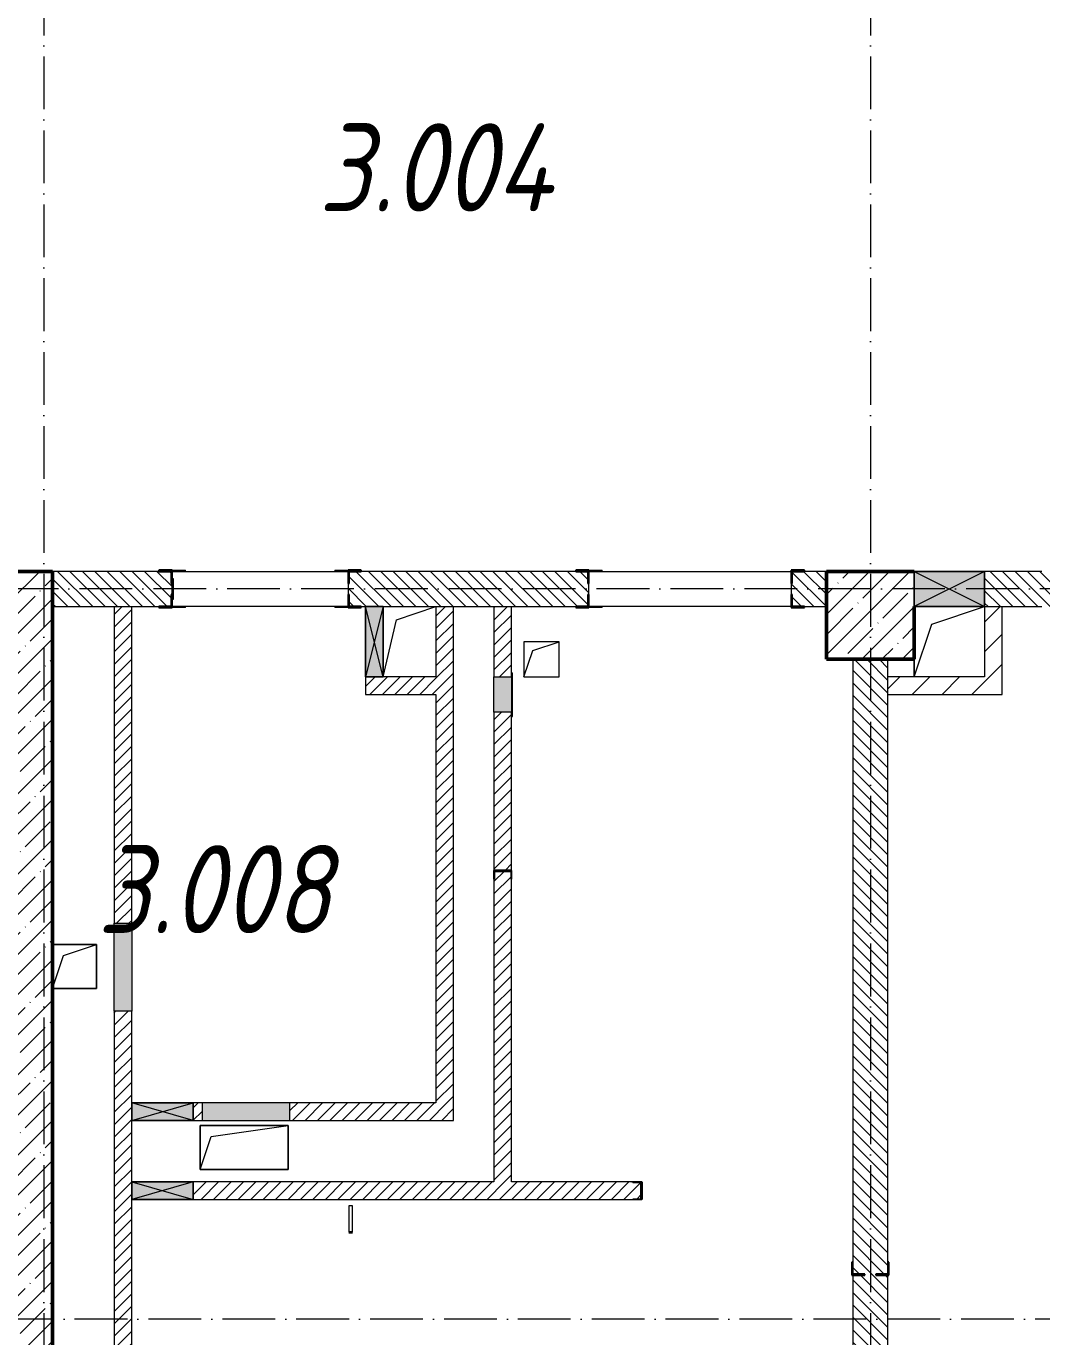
# Model space of a CAD drawing. Header units: millimetres. Extents: x 2294 to 908349, y -83289 to 219220.
# Drawn here: x 178734 to 184509, y 64856 to 72304 of the extents above; entities that cross this region are included whole.
import ezdxf

# ---------------------------------------------------------------- set-up
doc = ezdxf.new("R2010")
doc.units = ezdxf.units.MM
doc.linetypes.add('50_200_ШТРИХ_1Т_ш5_п1_п1_', pattern=[700, 500, -100, 0, -100])
for name, color, linetype, lineweight in [('A-DETL-GENF-OTLN', 7, 'Continuous', 9), ('A-DOOR-OPNG-MCUT', 7, 'Continuous', 35), ('A-FLOR-____-OTLN', 7, 'Continuous', 9), ('A-GENM-____-MCUT', 7, 'Continuous', 25), ('A-GENM-____-OTLN', 7, 'Continuous', 9), ('A-GENM-____-OTLN-1', 7, 'Continuous', 25), ('A-GLAZ-____-OTLN', 7, 'Continuous', 9), ('A-WALL-____-MCUT', 7, 'Continuous', 13), ('A-WALL-____-MCUT-2', 7, 'Continuous', 50), ('A-WALL-____-PATT-1', 7, 'Continuous', 9), ('A-WALL-FNSH-MCUT-1', 7, 'Continuous', 9), ('I-WALL-____-OTLN', 7, 'Continuous', 9), ('S-COLS-____-MCUT', 7, 'Continuous', 50), ('S-COLS-____-OTLN', 7, 'Continuous', 9), ('S-GRID-____-OTLN-1', 7, '50_200_ШТРИХ_1Т_ш5_п1_п1_', 9), ('Марки помещений', 7, 'Continuous', 9)]:
    doc.layers.add(name, color=color, linetype=linetype, lineweight=lineweight)
doc.layers.add('A-DOOR-____-OTLN-1', color=7, linetype='Continuous', lineweight=9, true_color=0xffffff)
doc.layers.add('A-GLAZ-____-OTLN-1', color=7, linetype='Continuous', lineweight=9, true_color=0xc0c0c0)
doc.styles.add('ISOCPEUR_I_2', font='isocpeui.ttf', dxfattribs={"width": 0.85, "height": 2.3})
pattern_1 = [(135, (165583.507, 6025.276), (-35.35534, -35.35534), [])]
pattern_2 = [(45, (165583.507, 6025.276), (-35.35534, 35.35534), [])]
pattern_3 = [(45, (165583.51, 6025.28), (-84.85281, 84.85281), [])]

# ---------------------------------------------------------------- blocks, each defined once
blk = doc.blocks.new('3osi')
at = {"layer": 'S-GRID-____-OTLN-1', "color": 251, "ltscale": 0.6, "true_color": 0x636466}
for p, q in [((178833.5, 96918.1), (178833.5, 58916.9)), ((183533.5, 96918.1), (183533.5, 58916.9)), ((269657.9, 69106.3), (160914.7, 69106.3)), ((241063.5, 64956.3), (160914.7, 64956.3))]:
    blk.add_line(p, q, dxfattribs=at)
blk = doc.blocks.new('BSC_Колонна _Прямоугольная - 500х500-V31-АР1_План отверстий 3 этажа в осях 1-64_Ю-ЯЯ')
at = {"layer": 'S-COLS-____-OTLN'}
h = blk.add_hatch(dxfattribs=at)
h.set_pattern_fill('FP_38', color=256, style=0, pattern_type=2)
h.set_pattern_definition([(45, (-17950, -62931.04), (-114.04925, 114.04925), []), (45, (-17835.95, -62931.04), (-114.04925, 114.04925), [201.613, -40.323, 3.353, -36.97])])
h.paths.add_polyline_path([(-250, -250), (250, -250), (250, 250), (-250, 250), (-250, 50)], flags=0)
at = {"layer": 'S-COLS-____-MCUT'}
for p, q in [((250, 250), (-250, 250)), ((-250, 250), (-250, -250)), ((250, -250), (250, 50)), ((-250, -250), (250, -250))]:
    blk.add_line(p, q, dxfattribs=at)
blk = doc.blocks.new('DOR_ДУ_распашная__1Ст_Прямоугольная_ШЕР - Вн_650х2100h_Кабинки С_у-18405741-АР1_План отверстий 3 этажа в осях 1-64_Ю-ЯЯ')
at = {"layer": 'A-DOOR-OPNG-MCUT'}
for p, q in [((-325, -10), (-325, 10)), ((325, 10), (325, -10))]:
    blk.add_line(p, q, dxfattribs=at)
blk = doc.blocks.new('154_Стойка_СКБ_Уголок - СМ-2180_200-28268025-АР1_План отверстий 3 этажа в осях 1-64_Ю-ЯЯ')
at = {"layer": 'A-GENM-____-MCUT'}
for p, q in [((125, 156), (125, 81)), ((200, 156), (125, 156)), ((131, 81), (131, 150)), ((131, 150), (200, 150)), ((200, 150), (200, 156)), ((125, 81), (131, 81)), ((131, 19), (125, 19)), ((125, 19), (125, -56)), ((131, -50), (131, 19)), ((125, -56), (200, -56)), ((200, -50), (131, -50)), ((200, -56), (200, -50))]:
    blk.add_line(p, q, dxfattribs=at)
blk = doc.blocks.new('Стойка_Влож_Уголок_Опорный - Уголок-28213941-АР1_План отверстий 3 этажа в осях 1-64_Ю-ЯЯ')
at = {"layer": 'A-GENM-____-OTLN'}
for p, q in [((-212, -6), (-212, 0)), ((0, 0), (0, -6)), ((-212, -75), (-212, -6)), ((-212, -6), (-206, -6)), ((-6, -6), (0, -6)), ((0, -6), (0, -75)), ((-212, -75), (-206, -75)), ((-6, -75), (0, -75))]:
    blk.add_line(p, q, dxfattribs=at)
blk = doc.blocks.new('Стойка_Влож_Полоса боковая - Полоса-28213942-АР1_План отверстий 3 этажа в осях 1-64_Ю-ЯЯ')
at = {"layer": 'A-GENM-____-OTLN'}
for p, q in [((-5, 60), (0, 60)), ((-5, -60), (-5, 60)), ((0, -60), (-5, -60))]:
    blk.add_line(p, q, dxfattribs=at)
blk = doc.blocks.new('Фахверк_СКБ_Уголок - 200_3960_зеркало-28268689-АР1_План отверстий 3 этажа в осях 1-64_Ю-ЯЯ')
at = {"layer": 'A-GENM-____-MCUT'}
for p, q in [((200, 156), (125, 156)), ((125, 156), (125, 81)), ((131, 81), (131, 150)), ((131, 150), (200, 150)), ((200, 150), (200, 156)), ((125, 81), (131, 81)), ((131, 19), (125, 19)), ((125, 19), (125, -56)), ((131, -50), (131, 19)), ((125, -56), (200, -56)), ((200, -50), (131, -50)), ((200, -56), (200, -50))]:
    blk.add_line(p, q, dxfattribs=at)
blk = doc.blocks.new('Фахверк_СКБ_Уголок - 200_3550-28187522-АР1_План отверстий 3 этажа в осях 1-64_Ю-ЯЯ')
at = {"layer": 'A-GENM-____-MCUT'}
for p, q in [((125, 156), (50, 156)), ((50, 156), (50, 150)), ((50, 150), (119, 150)), ((119, 150), (119, 81)), ((125, 81), (125, 156)), ((119, 81), (125, 81)), ((125, 19), (119, 19)), ((119, 19), (119, -50)), ((125, -56), (125, 19)), ((119, -50), (50, -50)), ((50, -50), (50, -56)), ((50, -56), (125, -56))]:
    blk.add_line(p, q, dxfattribs=at)
blk = doc.blocks.new('154_Фахверк_СКБ_Швеллер - Тип_100_3960-28336563-АР1_План отверстий 3 этажа в осях 1-64_Ю-ЯЯ')
at = {"layer": 'A-GENM-____-MCUT'}
for p, q in [((125, 50), (175, 50)), ((125, -50), (125, 50)), ((128, 47), (128, -47)), ((175, 47), (128, 47)), ((175, 50), (175, 47)), ((175, -50), (125, -50)), ((128, -47), (175, -47)), ((175, -47), (175, -50))]:
    blk.add_line(p, q, dxfattribs=at)
blk = doc.blocks.new('154_Фахверк_СКБ_Швеллер - Тип_100_3960-28737914-АР1_План отверстий 3 этажа в осях 1-64_Ю-ЯЯ')
at = {"layer": 'A-GENM-____-MCUT'}
for p, q in [((175, 50), (125, 50)), ((125, 50), (125, -50)), ((128, 47), (175, 47)), ((128, -47), (128, 47)), ((175, 47), (175, 50)), ((125, -50), (175, -50)), ((175, -47), (128, -47)), ((175, -50), (175, -47))]:
    blk.add_line(p, q, dxfattribs=at)
blk = doc.blocks.new('AR_Отверстие Ниша - Лючок-32402626-АР1_План отверстий 3 этажа в осях 1-64_Ю-ЯЯ')
at = {"layer": 'A-GLAZ-____-OTLN'}
blk.add_hatch(color=256, dxfattribs=at).paths.add_polyline_path([(100, 50), (-100, 50), (-100, -50), (100, -50), (100, 33.2)], flags=0)
for p, q in [((-100, 50), (100, 50)), ((-100, -50), (-100, 50)), ((100, 50), (100, -50)), ((100, -50), (-100, -50))]:
    blk.add_line(p, q, dxfattribs=at)
blk = doc.blocks.new('Л_Общий_Лючок - Лючок-29753268-АР1_План отверстий 3 этажа в осях 1-64_Ю-ЯЯ')
at = {"layer": 'A-GLAZ-____-OTLN-1'}
blk.add_hatch(color=256, dxfattribs=at).paths.add_polyline_path([(-24, -6), (224, -6), (224, 0), (-24, 0)], flags=0)
at = {"layer": 'A-GLAZ-____-OTLN'}
for p, q in [((-24, 0), (-24, -6)), ((224, 0), (224, -6)), ((-24, -6), (224, -6))]:
    blk.add_line(p, q, dxfattribs=at)
blk = doc.blocks.new('AR_Отверстие Ниша - Лючок-32402650-АР1_План отверстий 3 этажа в осях 1-64_Ю-ЯЯ')
at = {"layer": 'A-GLAZ-____-OTLN'}
blk.add_hatch(color=256, dxfattribs=at).paths.add_polyline_path([(-250, 50), (-250, -50), (250, -50), (250, 50)], flags=0)
for p, q in [((250, 50), (-250, 50)), ((-250, 50), (-250, -50)), ((250, -50), (250, 50)), ((-250, -50), (250, -50))]:
    blk.add_line(p, q, dxfattribs=at)
blk = doc.blocks.new('AR_Отверстие Ниша - Лючок-32402598-АР1_План отверстий 3 этажа в осях 1-64_Ю-ЯЯ')
at = {"layer": 'A-GLAZ-____-OTLN'}
blk.add_hatch(color=256, dxfattribs=at).paths.add_polyline_path([(250, 50), (-250, 50), (-250, -50), (250, -50)], flags=0)
for p, q in [((-250, 50), (250, 50)), ((-250, -50), (-250, 50)), ((250, 50), (250, -50)), ((250, -50), (-250, -50))]:
    blk.add_line(p, q, dxfattribs=at)
blk = doc.blocks.new('AR_Отверстие прямоугольное _в плите_ - AR_Отверстие прямоугольное _в плите_-30458064-АР1_План отверстий 3 этажа в осях 1-64_Ю-ЯЯ')
at = {"layer": 'A-GENM-____-OTLN'}
for p, q in [((125, 125), (-125, 125)), ((-62.5, 62.5), (125, 125)), ((125, -125), (125, 125)), ((-125, -125), (-62.5, 62.5)), ((-125, -125), (125, -125))]:
    blk.add_line(p, q, dxfattribs=at)
blk = doc.blocks.new('AR_Отверстие прямоугольное _в плите_ - AR_Отверстие прямоугольное _в плите_-30459257-АР1_План отверстий 3 этажа в осях 1-64_Ю-ЯЯ')
at = {"layer": 'A-GENM-____-OTLN'}
for p, q in [((250, 125), (-250, 125)), ((-250, 125), (-250, -125)), ((-187.5, 62.5), (250, 125)), ((250, -125), (250, 125)), ((-250, -125), (-187.5, 62.5)), ((-250, -125), (250, -125))]:
    blk.add_line(p, q, dxfattribs=at)
blk = doc.blocks.new('AR_Отверстие прямоугольное _в плите_ - AR_Отверстие прямоугольное _в плите_-30459207-АР1_План отверстий 3 этажа в осях 1-64_Ю-ЯЯ')
at = {"layer": 'A-GENM-____-OTLN'}
for p, q in [((100, 100), (-100, 100)), ((-100, 100), (-100, -100)), ((-50, 50), (100, 100)), ((100, -100), (100, 100)), ((-100, -100), (-50, 50)), ((-100, -100), (100, -100))]:
    blk.add_line(p, q, dxfattribs=at)
blk = doc.blocks.new('AR_Отверстие прямоугольное _в плите_ - AR_Отверстие прямоугольное _в плите_-30459211-АР1_План отверстий 3 этажа в осях 1-64_Ю-ЯЯ')
at = {"layer": 'A-GENM-____-OTLN'}
for p, q in [((-100, 100), (200, 200)), ((-200, -200), (-100, 100)), ((-200, -100), (-200, -200))]:
    blk.add_line(p, q, dxfattribs=at)
blk = doc.blocks.new('AR_Отверстие прямоугольное _в плите_ - AR_Отверстие прямоугольное _в плите_-30552629-АР1_План отверстий 3 этажа в осях 1-64_Ю-ЯЯ')
at = {"layer": 'A-GENM-____-OTLN'}
for p, q in [((-75, 125), (150, 200)), ((-150, -200), (-75, 125))]:
    blk.add_line(p, q, dxfattribs=at)
blk = doc.blocks.new('AR_Отверстие прямоугольное _в стене__БезПР - AR_Отверстие прямоугольное _в стене__БезПР-36788626-АР1_План отверстий 3 этажа в осях 1-64_Ю-ЯЯ')
at = {"layer": 'A-GLAZ-____-OTLN'}
blk.add_hatch(color=256, dxfattribs=at).paths.add_polyline_path([(200, -50), (200, 50), (-200, 50), (-200, -50)], flags=0)
at = {"layer": 'A-DETL-GENF-OTLN'}
for p, q in [((-200, -50), (-200, 50)), ((-200, 50), (200, 50)), ((200, 50), (-200, -50)), ((-200, 50), (200, -50)), ((200, 50), (-200, 50)), ((-200, 50), (-200, -50)), ((200, 50), (200, -50)), ((200, -50), (200, 50)), ((200, -50), (-200, -50)), ((-200, -50), (200, -50))]:
    blk.add_line(p, q, dxfattribs=at)
at = {"layer": 'A-GLAZ-____-OTLN'}
blk.add_line((200, 50), (-200, 50), dxfattribs=at)
blk = doc.blocks.new('AR_Отверстие прямоугольное _в стене__БезПР - AR_Отверстие прямоугольное _в стене__БезПР-36428632-АР1_План отверстий 3 этажа в осях 1-64_Ю-ЯЯ')
at = {"layer": 'A-GLAZ-____-OTLN'}
blk.add_hatch(color=256, dxfattribs=at).paths.add_polyline_path([(200, -100), (200, 100), (-200, 100), (-200, -100)], flags=0)
at = {"layer": 'A-DETL-GENF-OTLN'}
for p, q in [((-200, -100), (-200, 100)), ((-200, 100), (200, 100)), ((200, 100), (-200, -100)), ((-200, 100), (200, -100)), ((200, 100), (-200, 100)), ((-200, 100), (-200, -100)), ((200, 100), (200, -100)), ((200, -100), (200, 100)), ((200, -100), (-200, -100)), ((-200, -100), (200, -100))]:
    blk.add_line(p, q, dxfattribs=at)
at = {"layer": 'A-GLAZ-____-OTLN'}
blk.add_line((200, 100), (-200, 100), dxfattribs=at)
blk = doc.blocks.new('AR_Отверстие прямоугольное _в стене__БезПР - AR_Отверстие прямоугольное _в стене__БезПР-36427791-АР1_План отверстий 3 этажа в осях 1-64_Ю-ЯЯ')
at = {"layer": 'A-GLAZ-____-OTLN'}
blk.add_hatch(color=256, dxfattribs=at).paths.add_polyline_path([(175, -50), (175, 50), (-175, 50), (-175, -50)], flags=0)
at = {"layer": 'A-DETL-GENF-OTLN'}
for p, q in [((-175, -50), (-175, 50)), ((-175, 50), (175, 50)), ((175, 50), (-175, -50)), ((-175, 50), (175, -50)), ((175, 50), (-175, 50)), ((-175, 50), (-175, -50)), ((175, 50), (175, -50)), ((175, -50), (175, 50)), ((175, -50), (-175, -50)), ((-175, -50), (175, -50))]:
    blk.add_line(p, q, dxfattribs=at)
at = {"layer": 'A-GLAZ-____-OTLN'}
blk.add_line((175, 50), (-175, 50), dxfattribs=at)
blk = doc.blocks.new('3floor')
at = {"layer": 'A-WALL-____-PATT-1'}
h = blk.add_hatch(dxfattribs=at)
h.set_pattern_fill('FP_12', color=256, style=0, pattern_type=2)
h.set_pattern_definition([(45, (165583.5, 6025.28), (-114.04925, 114.04925), []), (45, (165697.56, 6025.28), (-114.04925, 114.04925), [201.612, -40.322, 3.353, -36.97])])
h.paths.add_polyline_path([(178633.5, 61706.3), (178883.5, 61706.3), (178883.5, 69206.3), (178633.5, 69206.3), (178633.5, 63248.7)], flags=0)
h = blk.add_hatch(dxfattribs=at)
h.set_pattern_fill('FP_9', color=256, style=0, pattern_type=2)
h.set_pattern_definition(pattern_1)
h.paths.add_polyline_path([(183283.5, 69006.3), (183283.5, 69206.3), (183089.5, 69206.3), (183089.5, 69137.3), (183083.5, 69137.3), (183083.5, 69075.3), (183089.5, 69075.3), (183089.5, 69006.3), (183244.1, 69006.3)], flags=0)
h.paths.add_polyline_path([(179488.5, 69006.3), (179557.5, 69006.3), (179557.5, 69075.3), (179563.5, 69075.3), (179563.5, 69137.3), (179557.5, 69137.3), (179557.5, 69206.3), (178883.5, 69206.3), (178883.5, 69006.3)], flags=0)
h.paths.add_polyline_path([(180569.5, 69006.3), (181927.5, 69006.3), (181927.5, 69075.3), (181933.5, 69075.3), (181933.5, 69137.3), (181927.5, 69137.3), (181927.5, 69206.3), (180569.5, 69206.3), (180569.5, 69137.3), (180563.5, 69137.3), (180563.5, 69075.3), (180569.5, 69075.3)], flags=0)
h = blk.add_hatch(dxfattribs=at)
h.set_pattern_fill('FP_9', color=256, style=0, pattern_type=2)
h.set_pattern_definition(pattern_1)
h.paths.add_polyline_path([(184508.5, 69006.3), (184577.5, 69006.3), (184577.5, 69075.3), (184583.5, 69075.3), (184583.5, 69137.3), (184577.5, 69137.3), (184577.5, 69206.3), (184183.5, 69206.3), (184183.5, 69006.3)], flags=0)
h = blk.add_hatch(dxfattribs=at)
h.set_pattern_fill('FP_8', color=256, style=0, pattern_type=2)
h.set_pattern_definition(pattern_2)
h.paths.add_polyline_path([(179233.5, 61456.3), (179333.5, 61456.3), (179333.5, 62066.3), (179233.5, 62066.3)], flags=0)
h.paths.add_polyline_path([(179333.5, 62466.3), (179333.5, 63486.3), (179330.5, 63486.3), (179330.5, 63533.3), (179236.5, 63533.3), (179236.5, 63486.3), (179233.5, 63486.3), (179233.5, 62466.3), (179257.7, 62466.3)], flags=0)
h.paths.add_polyline_path([(179330.5, 63536.3), (179333.5, 63536.3), (179333.5, 64026.3), (179233.5, 64026.3), (179233.5, 63536.3), (179283.3, 63536.3)], flags=0)
h.paths.add_polyline_path([(179333.5, 64326.3), (179333.5, 66706.3), (179233.5, 66706.3), (179233.5, 64326.3), (179302.2, 64326.3)], flags=0)
h.paths.add_polyline_path([(179233.5, 67206.3), (179333.5, 67206.3), (179333.5, 69006.3), (179233.5, 69006.3)], flags=0)
h = blk.add_hatch(dxfattribs=at)
h.set_pattern_fill('FP_8', color=256, style=0, pattern_type=2)
h.set_pattern_definition(pattern_2)
h.paths.add_polyline_path([(181063.5, 66186.3), (181163.5, 66186.3), (181163.5, 69006.3), (181063.5, 69006.3), (181063.5, 66477.7)], flags=0)
h = blk.add_hatch(dxfattribs=at)
h.set_pattern_fill('FP_8', color=256, style=0, pattern_type=2)
h.set_pattern_definition(pattern_2)
h.paths.add_polyline_path([(181476.7, 65736.3), (181493.5, 65736.3), (181493.5, 67456.3), (181490.5, 67456.3), (181490.5, 67503.3), (181396.5, 67503.3), (181396.5, 67456.3), (181393.5, 67456.3), (181393.5, 65736.3)], flags=0)
h.paths.add_polyline_path([(181476.7, 67506.3), (181493.5, 67506.3), (181493.5, 68406.3), (181393.5, 68406.3), (181393.5, 67506.3), (181396.5, 67506.3)], flags=0)
h.paths.add_polyline_path([(181493.5, 68606.3), (181493.5, 69006.3), (181393.5, 69006.3), (181393.5, 68606.3), (181476.7, 68606.3)], flags=0)
h = blk.add_hatch(dxfattribs=at)
h.set_pattern_fill('FP_7', color=256, style=0, pattern_type=2)
h.set_pattern_definition(pattern_3)
h.paths.add_polyline_path([(184283.5, 68506.3), (184283.5, 69006.3), (184183.5, 69006.3), (184183.5, 68506.3)], flags=0)
h = blk.add_hatch(dxfattribs=at)
h.set_pattern_fill('FP_9', color=256, style=0, pattern_type=2)
h.set_pattern_definition(pattern_1)
h.paths.add_polyline_path([(183433.5, 61706.3), (183633.5, 61706.3), (183633.5, 65206.3), (183564.5, 65206.3), (183564.5, 65212.3), (183633.5, 65212.3), (183633.5, 68706.3), (183433.5, 68706.3), (183433.5, 65212.3), (183502.5, 65212.3), (183502.5, 65206.3), (183433.5, 65206.3), (183433.5, 63248.7)], flags=0)
h = blk.add_hatch(dxfattribs=at)
h.set_pattern_fill('FP_8', color=256, style=0, pattern_type=2)
h.set_pattern_definition(pattern_2)
h.paths.add_polyline_path([(180763.5, 68506.3), (180763.5, 68606.3), (180663.5, 68606.3), (180663.5, 68506.3)], flags=0)
h = blk.add_hatch(dxfattribs=at)
h.set_pattern_fill('FP_8', color=256, style=0, pattern_type=2)
h.set_pattern_definition(pattern_2)
h.paths.add_polyline_path([(181063.5, 68506.3), (181063.5, 68606.3), (180763.5, 68606.3), (180763.5, 68506.3)], flags=0)
h = blk.add_hatch(dxfattribs=at)
h.set_pattern_fill('FP_7', color=256, style=0, pattern_type=2)
h.set_pattern_definition(pattern_3)
h.paths.add_polyline_path([(184183.5, 68506.3), (184183.5, 68606.3), (183633.5, 68606.3), (183633.5, 68506.3)], flags=0)
h = blk.add_hatch(dxfattribs=at)
h.set_pattern_fill('FP_8', color=256, style=0, pattern_type=2)
h.set_pattern_definition(pattern_2)
h.paths.add_polyline_path([(179709.2, 66086.3), (179733.5, 66086.3), (179733.5, 66186.3), (179683.5, 66186.3), (179683.5, 66086.3)], flags=0)
h.paths.add_polyline_path([(180233.5, 66086.3), (181163.5, 66086.3), (181163.5, 66186.3), (180233.5, 66186.3), (180233.5, 66138.3)], flags=0)
h = blk.add_hatch(dxfattribs=at)
h.set_pattern_fill('FP_8', color=256, style=0, pattern_type=2)
h.set_pattern_definition(pattern_2)
h.paths.add_polyline_path([(179709.2, 65636.3), (182183.5, 65636.3), (182183.5, 65639.3), (182230.5, 65639.3), (182230.5, 65733.3), (182183.5, 65733.3), (182183.5, 65736.3), (179683.5, 65736.3), (179683.5, 65636.3)], flags=0)
at = {"layer": 'A-FLOR-____-OTLN'}
for p, q in [((183783.5, 68606.3), (183783.5, 68706.3)), ((178883.5, 67086.3), (179133.5, 67086.3)), ((179133.5, 67086.3), (179133.5, 66836.3)), ((179133.5, 66836.3), (178883.5, 66836.3)), ((179723.5, 66056.3), (180223.5, 66056.3)), ((179723.5, 65806.3), (179723.5, 66056.3)), ((180223.5, 66056.3), (180223.5, 65806.3)), ((180223.5, 65806.3), (179723.5, 65806.3))]:
    blk.add_line(p, q, dxfattribs=at)
at = {"layer": 'A-WALL-____-MCUT'}
for p, q in [((179488.5, 69206.3), (178883.5, 69206.3)), ((181858.5, 69206.3), (180638.5, 69206.3)), ((183283.5, 69206.3), (183158.5, 69206.3)), ((184508.5, 69206.3), (184183.5, 69206.3)), ((179563.5, 69075.3), (179563.5, 69137.3)), ((180563.5, 69137.3), (180563.5, 69075.3)), ((181933.5, 69075.3), (181933.5, 69137.3)), ((183083.5, 69137.3), (183083.5, 69075.3)), ((178883.5, 69006.3), (179488.5, 69006.3)), ((180638.5, 69006.3), (180663.5, 69006.3)), ((180763.5, 69006.3), (181858.5, 69006.3)), ((183158.5, 69006.3), (183283.5, 69006.3)), ((184183.5, 69006.3), (184508.5, 69006.3)), ((183433.5, 68706.3), (183433.5, 65281.3)), ((183633.5, 65281.3), (183633.5, 68706.3)), ((183433.5, 65206.3), (183433.5, 61706.3)), ((183633.5, 61706.3), (183633.5, 65206.3))]:
    blk.add_line(p, q, dxfattribs=at)
at = {"layer": 'A-WALL-____-MCUT-2'}
for p, q in [((178883.5, 69206.3), (178433.5, 69206.3)), ((178883.5, 61706.3), (178883.5, 69206.3))]:
    blk.add_line(p, q, dxfattribs=at)
at = {"layer": 'A-WALL-FNSH-MCUT-1'}
for p, q in [((179233.5, 69006.3), (179233.5, 67206.3)), ((179333.5, 67206.3), (179333.5, 69006.3)), ((181063.5, 69006.3), (181063.5, 68606.3)), ((181163.5, 66086.3), (181163.5, 69006.3)), ((181393.5, 69006.3), (181393.5, 68606.3)), ((181493.5, 68606.3), (181493.5, 69006.3)), ((184183.5, 69006.3), (184183.5, 68606.3)), ((184283.5, 68506.3), (184283.5, 69006.3)), ((180663.5, 68606.3), (180663.5, 68506.3)), ((181063.5, 68606.3), (180763.5, 68606.3)), ((184183.5, 68606.3), (183633.5, 68606.3)), ((180663.5, 68506.3), (181063.5, 68506.3)), ((181063.5, 68506.3), (181063.5, 66186.3)), ((183633.5, 68506.3), (184283.5, 68506.3)), ((181393.5, 68406.3), (181393.5, 67506.3)), ((181493.5, 67506.3), (181493.5, 68406.3)), ((181393.5, 67456.3), (181393.5, 65736.3)), ((181493.5, 65736.3), (181493.5, 67456.3)), ((179233.5, 66706.3), (179233.5, 64326.3)), ((179333.5, 66186.3), (179333.5, 66706.3)), ((179733.5, 66186.3), (179683.5, 66186.3)), ((181063.5, 66186.3), (180233.5, 66186.3)), ((179333.5, 65736.3), (179333.5, 66086.3)), ((179683.5, 66086.3), (179733.5, 66086.3)), ((180233.5, 66086.3), (181163.5, 66086.3)), ((181393.5, 65736.3), (179683.5, 65736.3)), ((182183.5, 65736.3), (181493.5, 65736.3)), ((179333.5, 64326.3), (179333.5, 65636.3)), ((179683.5, 65636.3), (182183.5, 65636.3)), ((180588.5, 65601.3), (180568.5, 65601.3)), ((180568.5, 65601.3), (180568.5, 65451.3)), ((180588.5, 65451.3), (180588.5, 65601.3))]:
    blk.add_line(p, q, dxfattribs=at)
at = {"layer": 'I-WALL-____-OTLN'}
for p, q in [((179563.5, 69206.3), (180563.5, 69206.3)), ((181933.5, 69206.3), (183083.5, 69206.3)), ((180563.5, 69006.3), (179563.5, 69006.3)), ((183083.5, 69006.3), (181933.5, 69006.3))]:
    blk.add_line(p, q, dxfattribs=at)
at = {"layer": 'A-DOOR-____-OTLN-1', "rotation": 90.00000000000007}
blk.add_blockref('DOR_ДУ_распашная__1Ст_Прямоугольная_ШЕР - Вн_650х2100h_Кабинки С_у-18405741-АР1_План отверстий 3 этажа в осях 1-64_Ю-ЯЯ', (180578.5, 65126.3), dxfattribs=at)
at = {"layer": 'A-GENM-____-OTLN'}
for name, p, rotation in [('Стойка_Влож_Уголок_Опорный - Уголок-28213941-АР1_План отверстий 3 этажа в осях 1-64_Ю-ЯЯ', (179563.5, 69212.3), 89.99999999999955), ('Стойка_Влож_Уголок_Опорный - Уголок-28213941-АР1_План отверстий 3 этажа в осях 1-64_Ю-ЯЯ', (180563.5, 69000.3), 269.9999999999995), ('Стойка_Влож_Уголок_Опорный - Уголок-28213941-АР1_План отверстий 3 этажа в осях 1-64_Ю-ЯЯ', (181933.5, 69212.3), 89.99999999999955), ('Стойка_Влож_Полоса боковая - Полоса-28213942-АР1_План отверстий 3 этажа в осях 1-64_Ю-ЯЯ', (179563.5, 69106.3), 180)]:
    blk.add_blockref(name, p, dxfattribs=dict(at, rotation=rotation))
for name, p in [('AR_Отверстие прямоугольное _в плите_ - AR_Отверстие прямоугольное _в плите_-30552629-АР1_План отверстий 3 этажа в осях 1-64_Ю-ЯЯ', (180913.5, 68806.3)), ('AR_Отверстие прямоугольное _в плите_ - AR_Отверстие прямоугольное _в плите_-30459211-АР1_План отверстий 3 этажа в осях 1-64_Ю-ЯЯ', (183983.5, 68806.3)), ('AR_Отверстие прямоугольное _в плите_ - AR_Отверстие прямоугольное _в плите_-30459207-АР1_План отверстий 3 этажа в осях 1-64_Ю-ЯЯ', (181663.5, 68706.3)), ('AR_Отверстие прямоугольное _в плите_ - AR_Отверстие прямоугольное _в плите_-30458064-АР1_План отверстий 3 этажа в осях 1-64_Ю-ЯЯ', (179008.5, 66961.3)), ('AR_Отверстие прямоугольное _в плите_ - AR_Отверстие прямоугольное _в плите_-30459257-АР1_План отверстий 3 этажа в осях 1-64_Ю-ЯЯ', (179973.5, 65931.3))]:
    blk.add_blockref(name, p, dxfattribs=at)
at = {"layer": 'A-GENM-____-OTLN-1'}
for name, p, rotation in [('154_Стойка_СКБ_Уголок - СМ-2180_200-28268025-АР1_План отверстий 3 этажа в осях 1-64_Ю-ЯЯ', (179688.5, 69156.3), 180), ('154_Стойка_СКБ_Уголок - СМ-2180_200-28268025-АР1_План отверстий 3 этажа в осях 1-64_Ю-ЯЯ', (182058.5, 69156.3), 180), ('154_Фахверк_СКБ_Швеллер - Тип_100_3960-28737914-АР1_План отверстий 3 этажа в осях 1-64_Ю-ЯЯ', (181443.5, 67631.3), 270.0000000000001), ('154_Фахверк_СКБ_Швеллер - Тип_100_3960-28336563-АР1_План отверстий 3 этажа в осях 1-64_Ю-ЯЯ', (182358.5, 65686.3), 180), ('Фахверк_СКБ_Уголок - 200_3550-28187522-АР1_План отверстий 3 этажа в осях 1-64_Ю-ЯЯ', (183483.5, 65331.3), 269.9999999999999)]:
    blk.add_blockref(name, p, dxfattribs=dict(at, rotation=rotation))
for name, p in [('154_Стойка_СКБ_Уголок - СМ-2180_200-28268025-АР1_План отверстий 3 этажа в осях 1-64_Ю-ЯЯ', (180438.5, 69056.3)), ('Фахверк_СКБ_Уголок - 200_3960_зеркало-28268689-АР1_План отверстий 3 этажа в осях 1-64_Ю-ЯЯ', (182958.5, 69056.3))]:
    blk.add_blockref(name, p, dxfattribs=at)
at = {"layer": 'A-GLAZ-____-OTLN'}
for name, p in [('AR_Отверстие прямоугольное _в стене__БезПР - AR_Отверстие прямоугольное _в стене__БезПР-36428632-АР1_План отверстий 3 этажа в осях 1-64_Ю-ЯЯ', (183983.5, 69106.3)), ('AR_Отверстие прямоугольное _в стене__БезПР - AR_Отверстие прямоугольное _в стене__БезПР-36427791-АР1_План отверстий 3 этажа в осях 1-64_Ю-ЯЯ', (179508.5, 65686.3))]:
    blk.add_blockref(name, p, dxfattribs=at)
for name, p, rotation in [('AR_Отверстие прямоугольное _в стене__БезПР - AR_Отверстие прямоугольное _в стене__БезПР-36788626-АР1_План отверстий 3 этажа в осях 1-64_Ю-ЯЯ', (180713.5, 68806.3), 270.0000000000001), ('AR_Отверстие Ниша - Лючок-32402626-АР1_План отверстий 3 этажа в осях 1-64_Ю-ЯЯ', (181443.5, 68506.3), 270.0000000000001), ('Л_Общий_Лючок - Лючок-29753268-АР1_План отверстий 3 этажа в осях 1-64_Ю-ЯЯ', (181493.5, 68406.3), 90.0000000000001), ('AR_Отверстие Ниша - Лючок-32402598-АР1_План отверстий 3 этажа в осях 1-64_Ю-ЯЯ', (179283.5, 66956.3), 270.0000000000001), ('AR_Отверстие прямоугольное _в стене__БезПР - AR_Отверстие прямоугольное _в стене__БезПР-36427791-АР1_План отверстий 3 этажа в осях 1-64_Ю-ЯЯ', (179508.5, 66136.3), 180), ('AR_Отверстие Ниша - Лючок-32402650-АР1_План отверстий 3 этажа в осях 1-64_Ю-ЯЯ', (179983.5, 66136.3), 180)]:
    blk.add_blockref(name, p, dxfattribs=dict(at, rotation=rotation))
at = {"layer": 'S-COLS-____-OTLN'}
blk.add_blockref('BSC_Колонна _Прямоугольная - 500х500-V31-АР1_План отверстий 3 этажа в осях 1-64_Ю-ЯЯ', (183533.5, 68956.3), dxfattribs=at)
at = {"layer": 'Марки помещений', "char_height": 500, "attachment_point": 1, "style": 'ISOCPEUR_I_2'}
for s, insert, width in [('3.004', (180396, 71752), 817.721), ('3.008', (179138.5, 67650.1), 785.654)]:
    blk.add_mtext(s, dxfattribs=dict(at, insert=insert, width=width))

msp = doc.modelspace()

# ---------------------------------------------------------------- block references
for name in ['3osi', '3floor']:
    msp.add_blockref(name, (0, 0))

doc.saveas('drawing.dxf')
